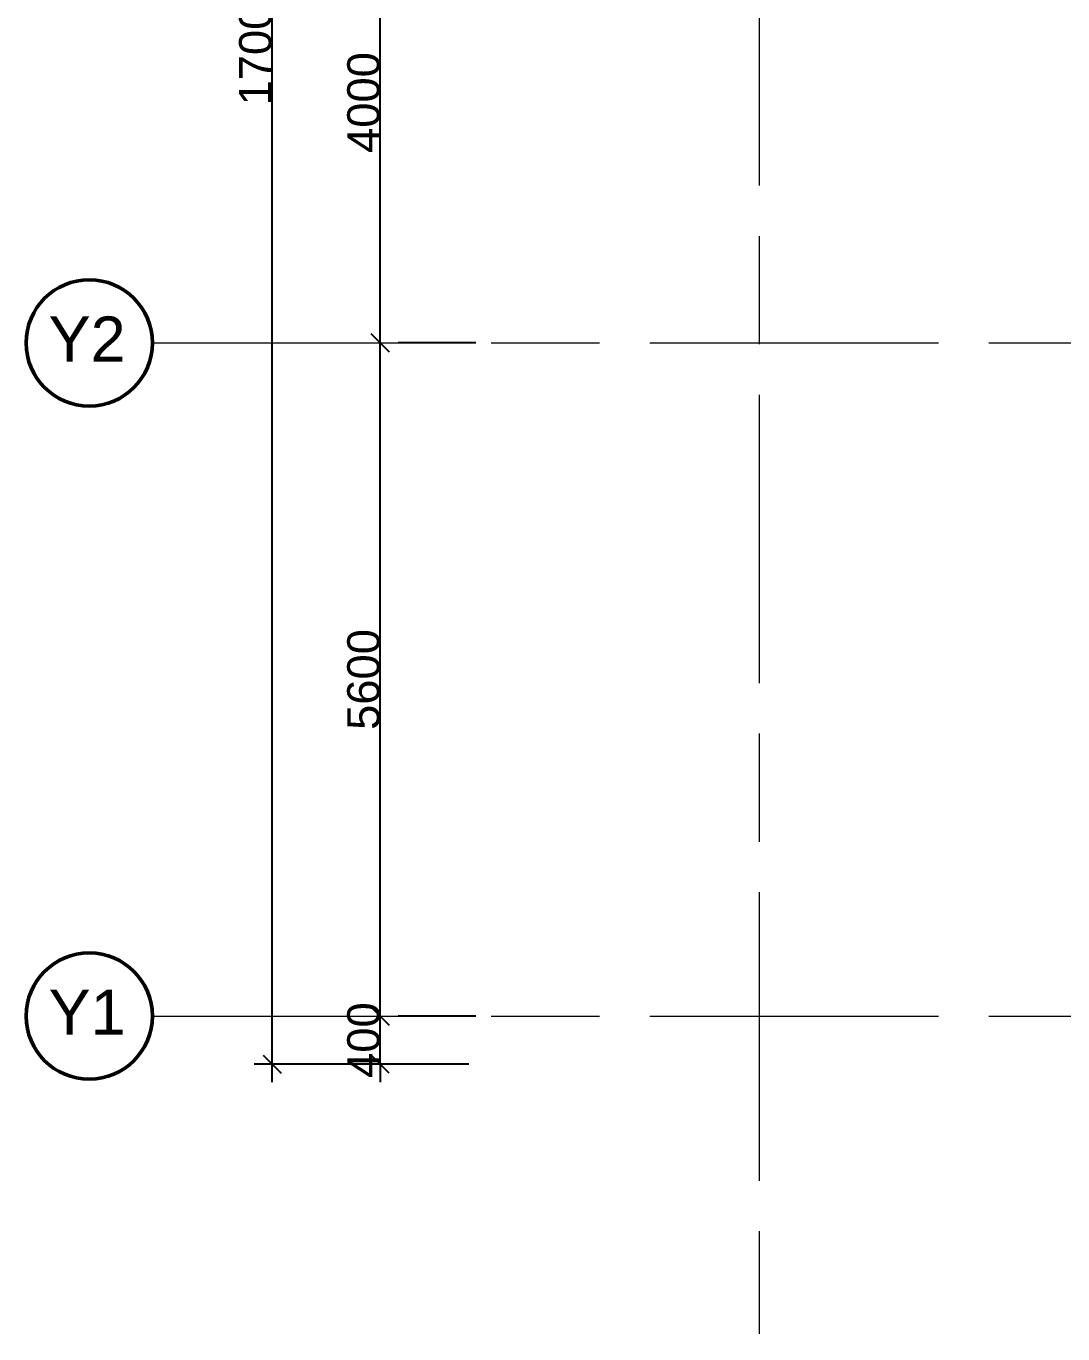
# Model space of a CAD drawing. Header units: millimetres. Extents: x -76261 to 649593, y -304265 to 60256.
# Drawn here: x 119902 to 128527, y -18844 to -7965 of the extents above; entities that cross this region are included whole.
import ezdxf

# ---------------------------------------------------------------- set-up
doc = ezdxf.new("R2010")
doc.units = ezdxf.units.MM
doc.header["$LTSCALE"] = 2000
doc.header["$MEASUREMENT"] = 0
doc.header["$PDMODE"] = 32
doc.header["$PDSIZE"] = 0.15
doc.linetypes.add('Centre', pattern=[6.9, 4, -0.7, 1.5, -0.7])
doc.layers.get('0').update_dxf_attribs({"linetype": 'CONTINUOUS'})
doc.layers.get('DEFPOINTS').update_dxf_attribs({"color": 171, "linetype": 'CONTINUOUS'})
for name, color, linetype, lineweight in [('A-ANNO-DIMS', 1, 'CONTINUOUS', 15), ('S-GRID', 14, 'CONTINUOUS', 15), ('S-GRID-IDEN', 1, 'CONTINUOUS', 50)]:
    doc.layers.add(name, color=color, linetype=linetype, lineweight=lineweight)
doc.styles.add('Arial', font='arial.ttf', dxfattribs={"height": 1.6})
doc.styles.add('Arial_1', font='arial.ttf', dxfattribs={"height": 270})
doc.dimstyles.new('AD1', dxfattribs={"dimscale": 304.8, "dimtxt": 275.470038, "dimasz": 0.492126, "dimexe": 0.492126, "dimexo": 0.0625, "dimgap": 0, "dimtad": 1, "dimdec": 0, "dimzin": 0, "dimdsep": 46, "dimtxsty": 'Arial_1', "dimblk1": 'OBLIQUE', "dimblk2": 'OBLIQUE', "dimsah": 1, "dimcen": 0.09, "dimdle": 0.492126, "dimazin": 0, "dimtfac": 1, "dimtdec": 4, "dimtix": 1, "dimtmove": 0, "dimatfit": 3, "dimfxl": 2.952756, "dimfxlon": 1, "dimtvp": 1, "dimtolj": 1, "dimtzin": 0, "dimarcsym": 2})
doc.dimstyles.new('AD2', dxfattribs={"dimscale": 304.8, "dimtxt": 275.470038, "dimasz": 0.492126, "dimexe": 0.492126, "dimexo": 2.952756, "dimgap": 0, "dimtad": 1, "dimdec": 0, "dimzin": 0, "dimdsep": 46, "dimtxsty": 'Arial_1', "dimblk1": 'OBLIQUE', "dimblk2": 'OBLIQUE', "dimsah": 1, "dimcen": 0.09, "dimdle": 0.492126, "dimazin": 0, "dimtfac": 1, "dimtdec": 4, "dimtix": 1, "dimtmove": 0, "dimatfit": 3, "dimfxl": 1, "dimtvp": 1, "dimtolj": 1, "dimtzin": 0, "dimarcsym": 2})

# ---------------------------------------------------------------- blocks, each defined once
blk = doc.blocks.new('Grid - M_Grid Head - Circle-195263-3rd FLOOR PLAN')
at = {"layer": 'S-GRID-IDEN'}
blk.add_circle((0, 0), 3.5, dxfattribs=at)
blk = doc.blocks.new('_Oblique')
at = {"color": 0, "linetype": 'ByBlock', "lineweight": -2}
blk.add_line((-0.5, -0.5), (0.5, 0.5), dxfattribs=at)
blk = doc.blocks.new('*D1055')
at = {"layer": 'A-ANNO-DIMS', "color": 0, "lineweight": -2, "transparency": 16777216}
for p, q in [((122848, -16200), (122848, -16050)), ((122848, -16600), (122848, -16200)), ((123642, -16200), (122998, -16200)), ((123584, -16600), (122698, -16600)), ((122848, -16600), (122848, -16750))]:
    blk.add_line(p, q, dxfattribs=at)
at = {"layer": 'DEFPOINTS', "color": 0, "transparency": 16777216}
for p in [(122742, -16200), (122848, -16200), (124484, -16600)]:
    blk.add_point(p, dxfattribs=at)
at = {"layer": 'A-ANNO-DIMS', "color": 0, "lineweight": -2, "transparency": 16777216, "xscale": 150, "yscale": 150, "zscale": 150}
for p, rotation in [((122848, -16200), 270), ((122848, -16600), 90)]:
    blk.add_blockref('_Oblique', p, dxfattribs=dict(at, rotation=rotation))
at = {"layer": 'A-ANNO-DIMS', "color": 0, "transparency": 16777216, "insert": (122710, -16400), "char_height": 270, "width": 747.58, "attachment_point": 5, "rotation": 90, "style": 'Arial_1'}
blk.add_mtext('\\A1;400', dxfattribs=at)
blk = doc.blocks.new('*D1056')
at = {"layer": 'A-ANNO-DIMS', "color": 0, "lineweight": -2, "transparency": 16777216}
for p, q in [((122848, -16350), (122848, -10450)), ((123642, -10600), (122998, -10600)), ((123642, -16200), (122998, -16200))]:
    blk.add_line(p, q, dxfattribs=at)
at = {"layer": 'DEFPOINTS', "color": 0, "transparency": 16777216}
for p in [(122742, -10600), (122848, -10600), (122742, -16200)]:
    blk.add_point(p, dxfattribs=at)
at = {"layer": 'A-ANNO-DIMS', "color": 0, "lineweight": -2, "transparency": 16777216, "xscale": 150, "yscale": 150, "zscale": 150}
for p, rotation in [((122848, -10600), 90), ((122848, -16200), 270)]:
    blk.add_blockref('_Oblique', p, dxfattribs=dict(at, rotation=rotation))
at = {"layer": 'A-ANNO-DIMS', "color": 0, "transparency": 16777216, "insert": (122710, -13400), "char_height": 270, "width": 996.78, "attachment_point": 5, "rotation": 90, "style": 'Arial_1'}
blk.add_mtext('\\A1;5600', dxfattribs=at)
blk = doc.blocks.new('*D1057')
at = {"layer": 'A-ANNO-DIMS', "color": 0, "lineweight": -2, "transparency": 16777216}
for p, q in [((122848, -10750), (122848, -6450)), ((123642, -6600), (122998, -6600)), ((123642, -10600), (122998, -10600))]:
    blk.add_line(p, q, dxfattribs=at)
at = {"layer": 'DEFPOINTS', "color": 0, "transparency": 16777216}
for p in [(122742, -6600), (122848, -6600), (122742, -10600)]:
    blk.add_point(p, dxfattribs=at)
at = {"layer": 'A-ANNO-DIMS', "color": 0, "lineweight": -2, "transparency": 16777216, "xscale": 150, "yscale": 150, "zscale": 150}
for p, rotation in [((122848, -6600), 90), ((122848, -10600), 270)]:
    blk.add_blockref('_Oblique', p, dxfattribs=dict(at, rotation=rotation))
at = {"layer": 'A-ANNO-DIMS', "color": 0, "transparency": 16777216, "insert": (122710, -8600), "char_height": 270, "width": 996.78, "attachment_point": 5, "rotation": 90, "style": 'Arial_1'}
blk.add_mtext('\\A1;4000', dxfattribs=at)
blk = doc.blocks.new('*D1060')
at = {"layer": 'A-ANNO-DIMS', "color": 0, "lineweight": -2, "transparency": 16777216}
for p, q in [((121948, -16750), (121948, 550)), ((122829, 400), (121798, 400)), ((122829, -16600), (121798, -16600))]:
    blk.add_line(p, q, dxfattribs=at)
at = {"layer": 'DEFPOINTS', "color": 0, "transparency": 16777216}
for p in [(121948, 400), (122848, 400), (122848, -16600)]:
    blk.add_point(p, dxfattribs=at)
at = {"layer": 'A-ANNO-DIMS', "color": 0, "lineweight": -2, "transparency": 16777216, "xscale": 150, "yscale": 150, "zscale": 150}
for p, rotation in [((121948, 400), 90), ((121948, -16600), 270)]:
    blk.add_blockref('_Oblique', p, dxfattribs=dict(at, rotation=rotation))
at = {"layer": 'A-ANNO-DIMS', "color": 0, "transparency": 16777216, "insert": (121810, -8100), "char_height": 270, "width": 1245.97, "attachment_point": 5, "rotation": 90, "style": 'Arial_1'}
blk.add_mtext('\\A1;17000', dxfattribs=at)
blk = doc.blocks.new('Xrexf_Office')
at = {"layer": 'S-GRID', "linetype": 'Centre', "ltscale": 0.3}
for p, q in [((126000, 5529.3), (126000, -18843.9)), ((120952.1, -10600), (162139, -10600)), ((120952.1, -16200), (162139, -16200))]:
    blk.add_line(p, q, dxfattribs=at)
at = {"layer": 'S-GRID-IDEN', "xscale": 149.9999999999999, "yscale": 149.9999999999999, "zscale": 149.9999999999999, "rotation": 269.9999999999995}
for p in [(120427.1, -10600), (120427.1, -16200)]:
    blk.add_blockref('Grid - M_Grid Head - Circle-195263-3rd FLOOR PLAN', p, dxfattribs=at)
at = {"layer": 'S-GRID-IDEN', "char_height": 375, "width": 769.62, "attachment_point": 1, "style": 'Arial'}
for s, insert in [('Y2', (120089, -10379.9)), ('Y1', (120089, -15979.9))]:
    blk.add_mtext(s, dxfattribs=dict(at, insert=insert))
at = {"layer": 'A-ANNO-DIMS'}
for base, p1, p2, dimstyle, override, picture, middle in [((121947.9, 400), (122847.9, -16600), (122847.9, 400), 'AD1', {"dimpost": '<>', "dimfxl": 17000}, '*D1060', (121810, -8100)), ((122847.9, -6600), (122741.8, -10600), (122741.8, -6600), 'AD2', {"dimpost": '<>', "dimfxl": 4000}, '*D1057', (122710, -8600)), ((122847.9, -10600), (122741.8, -16200), (122741.8, -10600), 'AD2', {"dimpost": '<>', "dimfxl": 5600}, '*D1056', (122710, -13400)), ((122847.9, -16200), (124484, -16600), (122741.8, -16200), 'AD2', {"dimpost": '<>', "dimfxl": 1787.566921}, '*D1055', (122710, -16400))]:
    dim = blk.add_linear_dim(base=base, p1=p1, p2=p2, angle=90, dimstyle=dimstyle, override=override, dxfattribs=at)
    dim.commit()
    dim.dimension.update_dxf_attribs({"geometry": picture, "text_midpoint": middle})

msp = doc.modelspace()

# ---------------------------------------------------------------- block references
at = {"linetype": 'ByBlock'}
msp.add_blockref('Xrexf_Office', (0, 0), dxfattribs=at)

doc.saveas('drawing.dxf')
